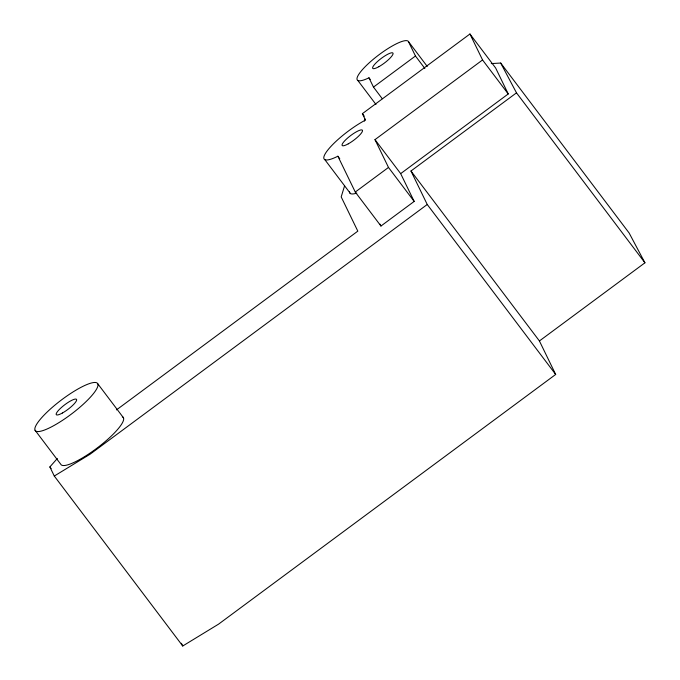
<?xml version="1.0" encoding="UTF-8"?>
<svg xmlns="http://www.w3.org/2000/svg" width="680" height="680" viewBox="0 0 680 680"><rect width="100%" height="100%" fill="white"/><g stroke="black" fill="none" stroke-linecap="round" stroke-linejoin="round"><path stroke-width="1.02" d="M344.59 185.784L341.19 196.911L357.816 231.141L116.493 409.887M364.37 121.048L364.99 119.025M491.258 63.597L500.692 63.036L516.494 92.846L410.975 171.003L539.418 340.96L555.679 374.45L218.603 624.121L182.733 646L54.289 476.042L49.87 466.93L57.349 458.473M373.481 87.099L415.463 56.006L408.433 41.548A31.986 7.064 -37.1 0 0 368.764 63.24A31.986 7.064 -37.1 0 0 368.968 77.8L373.481 87.099L382.253 98.71M362.38 113.67L469.948 34L495.635 67.991L508.24 93.951L400.673 173.63L414.179 201.424L380.962 226.032L355.274 192.041L337.883 156.221A35.224 7.777 -37.1 0 1 327.361 150.62A35.224 7.777 -37.1 0 1 365.5 120.088L362.38 113.67L364.259 116.161M414.179 201.424L388.493 167.433L374.986 139.638L482.554 59.959L469.948 34M355.274 192.041L388.493 167.433M410.975 171.003L427.236 204.493L90.159 454.163L54.289 476.042M539.418 340.96L644.938 262.803L629.127 232.994L500.692 63.036M516.494 92.846L644.938 262.803M482.554 59.959L508.24 93.951M408.433 41.548L427.236 66.419M415.463 56.006L424.855 68.442M368.968 77.8L370.217 79.458M357.808 80.435L375.98 104.474M427.236 204.493L555.679 374.45M374.986 139.638L400.673 173.63M337.883 156.221L339.762 158.712M324.802 159.613L350.489 193.605M97.784 383.792A39.058 8.627 -37.1 0 1 54.069 425.476A39.058 8.627 -37.1 0 1 47.421 411.782A39.058 8.627 -37.1 0 1 97.784 383.792L123.471 417.784M35.062 430.245L60.758 464.236A39.058 8.627 -37.1 0 0 98.668 446.853A39.058 8.627 -37.1 0 0 122.323 416.763M49.87 466.93L51.145 468.622M380.043 224.145L380.962 226.032M181.407 643.263L182.733 646M356.779 193.094A35.224 7.777 -37.1 0 1 349.477 191.862M62.416 413.006A12.665 2.796 -37.1 0 0 76.593 399.483A12.665 2.796 -37.1 0 0 60.256 408.561A12.665 2.796 -37.1 0 0 62.416 413.006M348.279 143.837A12.665 2.796 -37.1 0 0 362.457 130.322A12.665 2.796 -37.1 0 0 346.12 139.4A12.665 2.796 -37.1 0 0 348.279 143.837M378.837 66.708A12.665 2.796 -37.1 0 0 393.014 53.193A12.665 2.796 -37.1 0 0 376.677 62.271A12.665 2.796 -37.1 0 0 378.837 66.708"/></g></svg>
